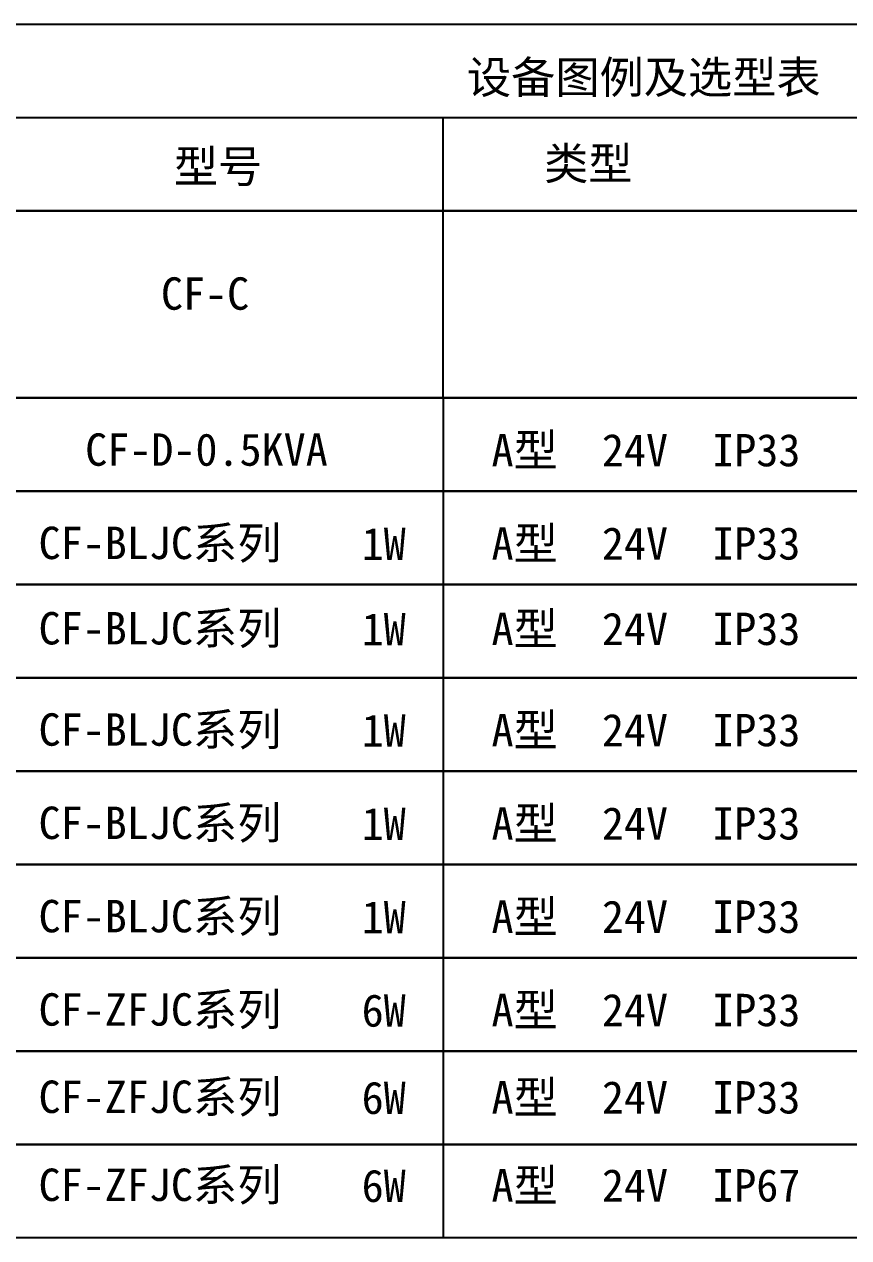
# Model space of a CAD drawing. Header units: millimetres. Extents: x -633009578 to 5705885, y -633235091 to 2571734.
# Drawn here: x 2451669 to 2456958, y 2011471 to 2019261 of the extents above; entities that cross this region are included whole.
import ezdxf

# ---------------------------------------------------------------- set-up
doc = ezdxf.new("R2010")
doc.units = ezdxf.units.MM
doc.header["$LTSCALE"] = 1000
doc.header["$MEASUREMENT"] = 0
doc.layers.add('000000000000电气', color=7, linetype='Continuous')
doc.styles.add('ELEC-DIM', font='simhei.ttf')

msp = doc.modelspace()

# ---------------------------------------------------------------- linework, layer by layer
at = {"layer": '000000000000电气'}
for p, q in [((2454356.8, 2016862.4), (2454356.8, 2016263.4)), ((2454356.8, 2016263.4), (2454356.8, 2015664.3)), ((2454356.8, 2015664.3), (2454356.8, 2013479.6)), ((2454356.8, 2013867.2), (2454356.8, 2013268.2)), ((2454356.8, 2013268.2), (2454356.8, 2011471.1)), ((2454356.8, 2012707.6), (2454356.8, 2012070.1)), ((2454356.8, 2012669.1), (2454356.8, 2011471.1))]:
    msp.add_line(p, q, dxfattribs=at)
for points in [[(2446391.5, 2019261.3), (2465317.9, 2019261.3), (2465317.9, 2018063.2), (2446391.5, 2018063.2)], [(2446391.5, 2018063.2), (2465317.9, 2018063.2), (2465317.9, 2016862.4), (2446391.5, 2016862.4)], [(2446391.5, 2016862.4), (2465317.9, 2016862.4), (2465317.9, 2016263.4), (2446391.5, 2016263.4)], [(2446391.5, 2016263.4), (2465317.9, 2016263.4), (2465317.9, 2015664.3), (2446391.5, 2015664.3)], [(2446391.5, 2015664.3), (2465317.9, 2015664.3), (2465317.9, 2015065.3), (2446391.5, 2015065.3)], [(2446391.5, 2015065.3), (2465317.9, 2015065.3), (2465317.9, 2014466.3), (2446391.5, 2014466.3)], [(2446391.5, 2014466.3), (2465317.9, 2014466.3), (2465317.9, 2013867.2), (2446391.5, 2013867.2)], [(2446391.5, 2013867.2), (2465317.9, 2013867.2), (2465317.9, 2013268.2), (2446391.5, 2013268.2)], [(2446391.5, 2012070.1), (2465317.9, 2012070.1), (2465317.9, 2011471.1), (2446391.5, 2011471.1)]]:
    msp.add_lwpolyline(points, close=True, dxfattribs=at)
for points in [[(2446391.5, 2018662.2), (2465317.9, 2018662.2)], [(2454356.8, 2018063.2), (2454356.8, 2018662.2)], [(2454356.8, 2016862.4), (2454356.8, 2018063.2)], [(2446391.5, 2012669.1), (2446391.5, 2012669.1), (2446391.5, 2013268.2), (2465317.9, 2013268.2), (2465317.9, 2012669.1), (2446391.5, 2012669.1)], [(2448337.6, 2012669.1), (2465317.9, 2012669.1), (2465317.9, 2012070.1), (2446391.5, 2012070.1), (2446391.5, 2012669.1)]]:
    msp.add_lwpolyline(points, dxfattribs=at)

# ---------------------------------------------------------------- texts
at = {"layer": '000000000000电气', "style": 'ELEC-DIM'}
for s, p in [('设备图例及选型表', (2454508.6, 2018816.9)), ('型号', (2452628.3, 2018245.1)), ('类型', (2455004, 2018263.5)), ('CF-C', (2452545.8, 2017428.6)), ('A型  24V  IP33', (2454666.5, 2016423.3)), ('CF-D-0.5KVA', (2452059.6, 2016426.9)), ('CF-BLJC系列', (2451760.6, 2015827.8)), ('1W', (2453833.5, 2015821.3)), ('A型  24V  IP33', (2454666.5, 2015824.2)), ('CF-BLJC系列', (2451760.6, 2015279.7)), ('1W', (2453833.5, 2015273.2)), ('A型  24V  IP33', (2454666.5, 2015276.2)), ('CF-BLJC系列', (2451760.6, 2014629.7)), ('A型  24V  IP33', (2454666.5, 2014626.2)), ('1W', (2453833.5, 2014623.2)), ('CF-BLJC系列', (2451760.6, 2014030.7)), ('1W', (2453833.5, 2014024.1)), ('A型  24V  IP33', (2454666.5, 2014027.1)), ('CF-BLJC系列', (2451760.6, 2013431.7)), ('1W', (2453833.5, 2013425.1)), ('A型  24V  IP33', (2454666.5, 2013428.1)), ('CF-ZFJC系列', (2451760.6, 2012832.6)), ('A型  24V  IP33', (2454666.5, 2012829)), ('6W', (2453833.5, 2012826.1)), ('CF-ZFJC系列', (2451760.6, 2012272)), ('6W', (2453833.5, 2012265.5)), ('A型  24V  IP33', (2454666.5, 2012268.5)), ('CF-ZFJC系列', (2451760.6, 2011707)), ('6W', (2453833.5, 2011700.5)), ('A型  24V  IP67', (2454666.5, 2011703.5))]:
    msp.add_text(s, height=208, dxfattribs=at).set_placement(p)

doc.saveas('drawing.dxf')
